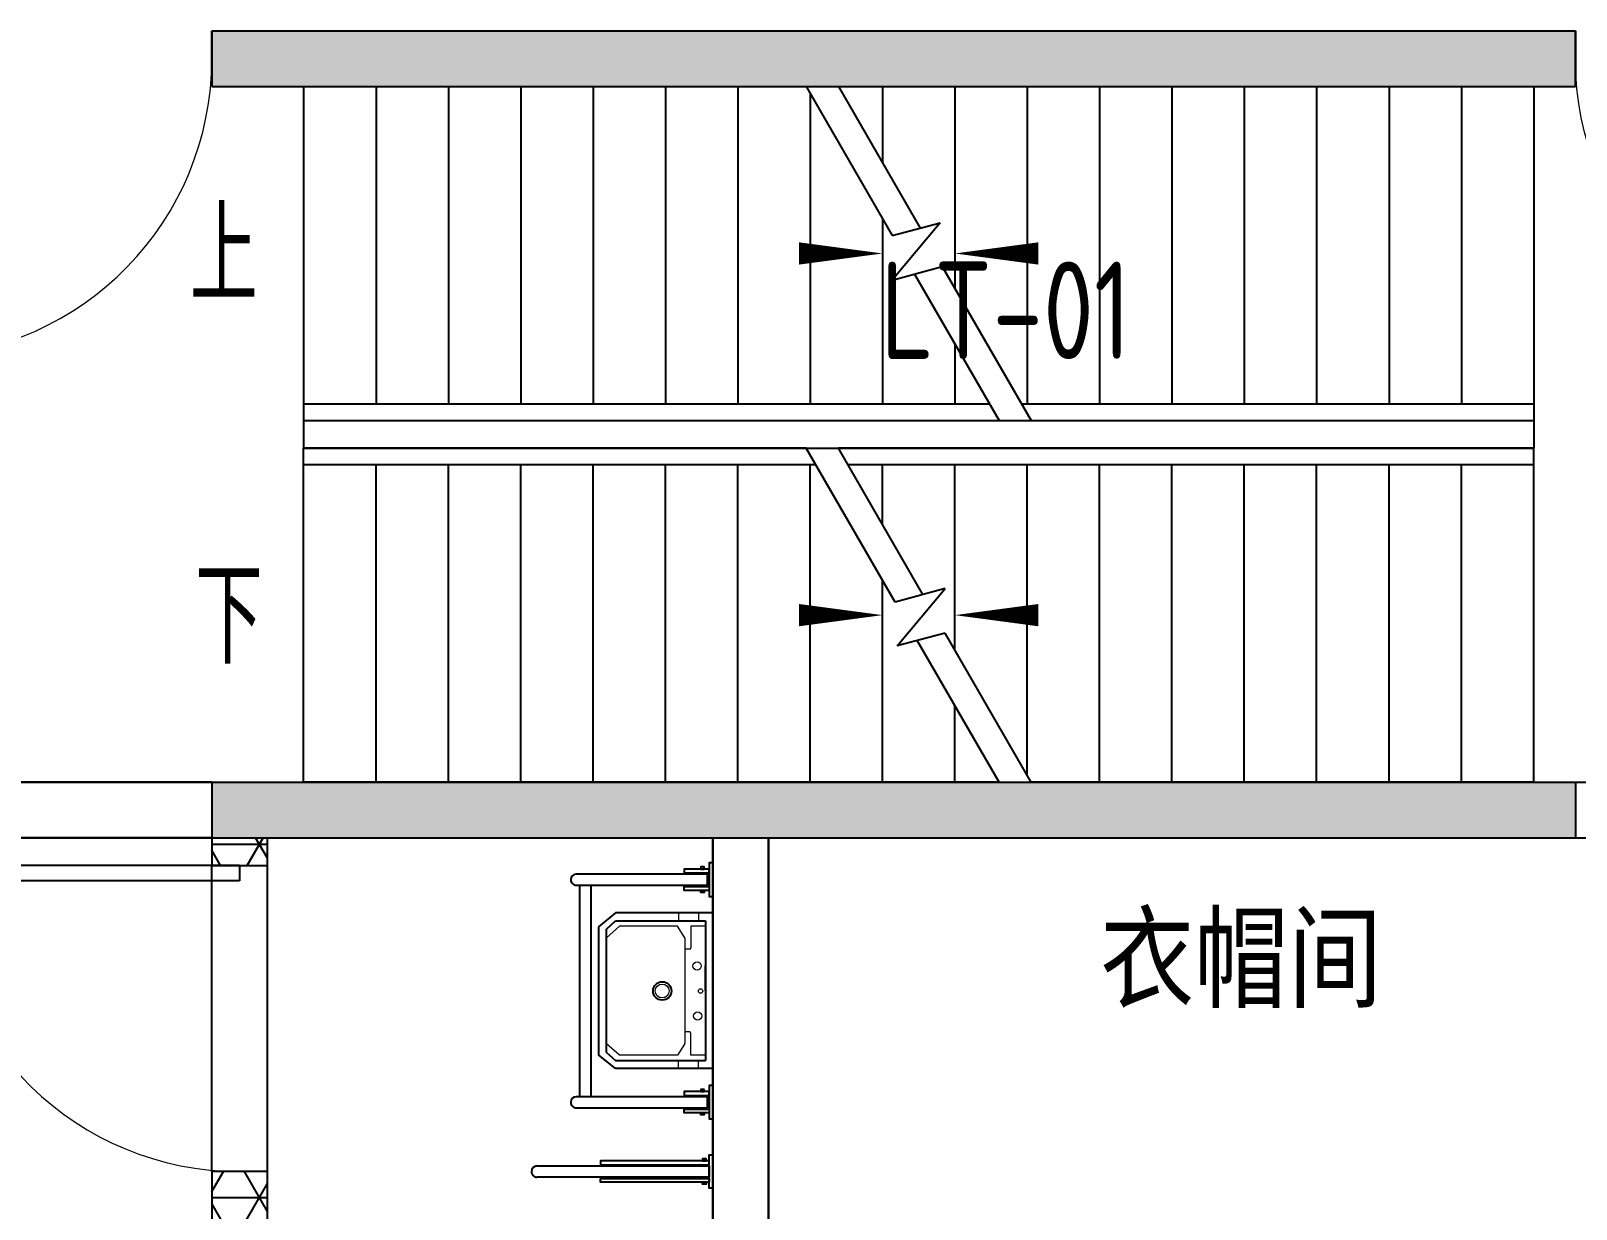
# Model space of a CAD drawing. Extents: x 512858 to 514372, y -232486 to -231710.
# Drawn here: x 513796.08 to 513801.63, y -232058.57 to -232054.33 of the extents above; entities that cross this region are included whole.
import ezdxf

# ---------------------------------------------------------------- set-up
doc = ezdxf.new("R2010")
doc.units = 0
doc.header["$LTSCALE"] = 1000
doc.layers.get('0').update_dxf_attribs({"color": 252})
for name, color, linetype in [('2#HXT-标准层$0$A-ANNO-100-SYMB', 252, 'Continuous'), ('2#HXT-标准层$0$A-ANNO-100-TXT', 252, 'Continuous'), ('2#HXT-标准层$0$A-FIRE-DOOR', 253, 'Continuous'), ('2#HXT-标准层$0$A-PATT-COLU', 253, 'Continuous'), ('2#HXT-标准层$0$A-STAIR', 253, 'Continuous'), ('2#HXT-标准层$0$A-STR-CONC-B', 253, 'Continuous'), ('2#HXT-标准层$0$A-WALL-S', 253, 'Continuous'), ('A-ANNO-100-TXT', 252, 'Continuous'), ('A1(a)户型$0$A-DOOR', 252, 'Continuous'), ('A1(a)户型$0$A-PATT-COLU', 252, 'Continuous'), ('A1(a)户型$0$A-STR-CONC-B', 252, 'Continuous'), ('A1(a)户型$0$A-WALL-S', 252, 'Continuous'), ('A1(a)户型$0$AA-洁具及厨具', 252, 'Continuous'), ('A2户型$1$A-PATT-COLU', 252, 'Continuous'), ('A2户型$1$A-STR-CONC-B', 252, 'Continuous'), ('A2户型$1$A-WALL-S', 252, 'Continuous')]:
    doc.layers.add(name, color=color, linetype=linetype)
doc.styles.add('2#HXT-标准层$0$STANDARD', font='GBENOR', dxfattribs={"bigfont": 'GBCBIG'})
doc.styles.add('TYDG_02', font='TSSDENG.shx', dxfattribs={"width": 0.8, "bigfont": 'hztxt.shx'})

# ---------------------------------------------------------------- blocks, each defined once
blk = doc.blocks.new('2新135A2户型')
at = {"layer": 'A2户型$1$A-PATT-COLU'}
for points in [[(-60862, 167402.2), (-60862, 167202.2), (-60562, 167202.2), (-60562, 167402.2)], [(-60562, 167402.2), (-60562, 167202.2), (-57562, 167202.2), (-57562, 167402.2)]]:
    blk.add_hatch(color=256, dxfattribs=at).paths.add_polyline_path(points)
at = {"layer": 'A2户型$1$A-STR-CONC-B'}
for p, q in [((-60862, 167402.2), (-60562, 167402.2)), ((-60562, 167402.2), (-57562, 167402.2)), ((-57562, 167402.2), (-57562, 167202.2)), ((-60862, 167202.2), (-60562, 167202.2)), ((-60562, 167202.2), (-57562, 167202.2))]:
    blk.add_line(p, q, dxfattribs=at)
at = {"layer": 'A2户型$1$A-WALL-S'}
for p, q in [((-57562, 167402.2), (-56362, 167402.2)), ((-60662, 167202.2), (-60662, 165602.2)), ((-60462, 167202.2), (-60462, 165602.2)), ((-57562, 167202.2), (-56362, 167202.2))]:
    blk.add_line(p, q, dxfattribs=at)
blk = doc.blocks.new('2新95A1(a)户型$0$0012525252A$C7796392C')
at = {"layer": 'A1(a)户型$0$AA-洁具及厨具'}
for p, q in [((-420.9, 490.4), (-420.9, 19.1)), ((-380.9, 19.1), (-380.9, 490.4)), ((-380.9, 477.2), (379.1, 477.2)), ((379.1, 490.4), (379.1, 19.1)), ((419.1, 19.1), (419.1, 490.4)), ((-380.9, 437.2), (379.1, 437.2)), ((-221.8, 381.3), (-251.3, 349.5)), ((-251.3, 349.5), (-251.3, 26)), ((-221.8, 381.3), (221.5, 381.3)), ((221.5, 381.3), (250.9, 349.5)), ((250.9, 349.5), (250.9, 26)), ((-420.9, 19.1), (-380.9, 19.1)), ((250.9, 26), (-251.3, 26)), ((89.8, 26), (-90.2, 26)), ((-0.2, 26), (89.8, 26)), ((379.1, 19.1), (419.1, 19.1))]:
    blk.add_line(p, q, dxfattribs=at)
at = {"layer": 'A1(a)户型$0$AA-洁具及厨具', "lineweight": 13}
for p, q in [((-232.1, 335.3), (-190.9, 381.3)), ((-232.1, 126.8), (-232.1, 335.3)), ((231.8, 335.3), (190.6, 381.3)), ((231.8, 126.8), (231.8, 335.3)), ((-280.7, 123.2), (-252.7, 123.2)), ((-192.2, 101.1), (-232.1, 126.8)), ((190.6, 100.3), (231.8, 126.8)), ((278.9, 123.2), (250.9, 123.2)), ((-232.2, 26), (-232.2, 79)), ((-232.2, 79), (-153.2, 79)), ((190.6, 100.3), (-189.4, 100.3)), ((-148.2, 84), (-148.2, 100.3)), ((149.3, 84), (149.3, 100.3)), ((231.8, 79), (154.3, 79)), ((231.8, 26), (231.8, 79)), ((-279.3, 50.8), (-252.7, 50.8)), ((277.4, 50.8), (250.9, 50.8))]:
    blk.add_line(p, q, dxfattribs=at)
at = {"layer": 'A1(a)户型$0$AA-洁具及厨具'}
for points in [[(-280, 350), (-230, 410)], [(230, 410), (-230, 410)], [(280, 350), (230, 410)], [(-280, 0), (-280, 350)], [(280, 0), (280, 350)], [(280, 0), (-280, 0)]]:
    blk.add_lwpolyline(points, dxfattribs=at)
for points in [[(-425.4, 103.2), (-425.4, 12.8), (-439.2, 12.8), (-439.2, 103.2)], [(-376.4, 103.2), (-376.4, 12.8), (-362.6, 12.8), (-362.6, 103.2)], [(374.6, 103.2), (374.6, 12.8), (360.8, 12.8), (360.8, 103.2)], [(423.6, 103.2), (423.6, 12.8), (437.4, 12.8), (437.4, 103.2)], [(-340.9, 0), (-340.9, 12.8), (-461, 12.8), (-461, 0)], [(-439.2, 42.9), (-439.2, 30.4), (-446.7, 30.4), (-446.7, 42.9)], [(-362.6, 42.9), (-362.6, 30.4), (-355.1, 30.4), (-355.1, 42.9)], [(459.1, 0), (459.1, 12.8), (339, 12.8), (339, 0)], [(360.8, 42.9), (360.8, 30.4), (353.3, 30.4), (353.3, 42.9)], [(437.4, 42.9), (437.4, 30.4), (444.9, 30.4), (444.9, 42.9)]]:
    blk.add_lwpolyline(points, close=True, dxfattribs=at)
blk.add_circle((-0.9, 181.6), 33.1, dxfattribs=at)
at = {"layer": 'A1(a)户型$0$AA-洁具及厨具', "lineweight": 13}
for centre, radius in [((-0.9, 181.6), 24.9), ((-90.8, 54.3), 15), ((88.9, 56.1), 15), ((-0.9, 43.7), 8)]:
    blk.add_circle(centre, radius, dxfattribs=at)
at = {"layer": 'A1(a)户型$0$AA-洁具及厨具'}
for centre, start, end in [((-400.9, 490.4), 89.9999, 180), ((-400.9, 490.4), 0.0006, 90.0006), ((399.1, 490.4), 89.9999, 180), ((399.1, 490.4), 0.0006, 90.0006)]:
    blk.add_arc(centre, 20, start, end, dxfattribs=at)
at = {"layer": 'A1(a)户型$0$AA-洁具及厨具', "lineweight": 13}
for centre, start, end in [((-189.4, 105.3), 237.2444, 270), ((-153.2, 84), 270, 0), ((154.3, 84), 180, 270)]:
    blk.add_arc(centre, 5, start, end, dxfattribs=at)
blk = doc.blocks.new('2新87A1(a)户型$0$$DorLib2D$00000001')
for p, q in [((0.45, 0.975), (0.5, 0.975)), ((0.45, 0), (0.45, 0.975)), ((0.5, 0), (0.5, 0.975)), ((0.5, 0), (0.45, 0))]:
    blk.add_line(p, q)
at = {"lineweight": 13}
blk.add_arc((0.475, 0), 0.975, 91.4693, 180, dxfattribs=at)
blk = doc.blocks.new('2新85A1(a)户型')
at = {"layer": 'A1(a)户型$0$A-PATT-COLU'}
for points in [[(-62462, 167202.2), (-62362, 167202.2), (-62362, 167402.2), (-62462, 167402.2)], [(-62362, 167402.2), (-62362, 167202.2), (-60562, 167202.2), (-60562, 167402.2)], [(-60562, 167402.2), (-60562, 167202.2), (-60262, 167202.2), (-60262, 167402.2)]]:
    blk.add_hatch(color=256, dxfattribs=at).paths.add_polyline_path(points)
h = blk.add_hatch(dxfattribs=at)
h.set_pattern_fill('NET3', color=256, scale=50, style=0)
h.paths.add_polyline_path([(-62462, 167202.2), (-62462, 167102.3), (-62262, 167102.3), (-62262, 167202.2)])
h = blk.add_hatch(dxfattribs=at)
h.set_pattern_fill('NET3', color=256, scale=50, style=0)
h.paths.add_polyline_path([(-62262, 165702.2), (-62262, 166002.3), (-62462, 166002.3), (-62462, 165702.2)])
at = {"layer": 'A1(a)户型$0$A-DOOR'}
for p, q in [((-62462, 166002.3), (-62462, 167102.3)), ((-62262, 166002.3), (-62262, 167102.3))]:
    blk.add_line(p, q, dxfattribs=at)
at = {"layer": 'A1(a)户型$0$A-STR-CONC-B'}
for p, q in [((-62462, 167402.2), (-62362, 167402.2)), ((-62462, 167402.2), (-62462, 167202.2)), ((-62362, 167402.2), (-60562, 167402.2)), ((-60562, 167402.2), (-60262, 167402.2)), ((-62462, 167202.2), (-62362, 167202.2)), ((-62362, 167202.2), (-60562, 167202.2)), ((-60562, 167202.2), (-60262, 167202.2))]:
    blk.add_line(p, q, dxfattribs=at)
at = {"layer": 'A1(a)户型$0$A-WALL-S'}
for p, q in [((-63662, 167402.2), (-62462, 167402.2)), ((-63662, 167202.2), (-62462, 167202.2)), ((-62462, 167202.2), (-62462, 167102.3)), ((-62262, 167102.3), (-62262, 167202.2)), ((-60662, 163302.2), (-60662, 167202.2)), ((-60462, 163302.2), (-60462, 167202.2)), ((-62462, 167102.3), (-62262, 167102.3)), ((-62262, 166002.3), (-62462, 166002.3)), ((-62462, 166002.3), (-62462, 165702.2)), ((-62262, 165702.2), (-62262, 166002.3))]:
    blk.add_line(p, q, dxfattribs=at)
at = {"layer": 'A1(a)户型$0$AA-洁具及厨具'}
for p, q in [((-61293.6, 166022.3), (-60674.8, 166022.3)), ((-60674.8, 166022.3), (-60674.8, 165982.2)), ((-60674.8, 165982.2), (-61293.6, 165982.2))]:
    blk.add_line(p, q, dxfattribs=at)
for points in [[(-61065.3, 166026.7), (-60674.8, 166026.7), (-60674.8, 166040.5), (-61065.3, 166040.5)], [(-60698.7, 166040.5), (-60686.1, 166040.5), (-60686.1, 166048.1), (-60698.7, 166048.1)], [(-60662, 165942.2), (-60674.8, 165942.2), (-60674.8, 166062.3), (-60662, 166062.3)], [(-61065.3, 165977.8), (-60674.8, 165977.8), (-60674.8, 165964), (-61065.3, 165964)], [(-60698.7, 165964), (-60686.1, 165964), (-60686.1, 165956.4), (-60698.7, 165956.4)]]:
    blk.add_lwpolyline(points, close=True, dxfattribs=at)
for start, end in [(90, 180), (179.9993, 269.9994)]:
    blk.add_arc((-61293.6, 166002.2), 20, start, end, dxfattribs=at)
at = {"layer": 'A1(a)户型$0$A-DOOR', "xscale": 1100, "yscale": 1100, "zscale": 200, "rotation": 90}
blk.add_blockref('2新87A1(a)户型$0$$DorLib2D$00000001', (-62362, 166552.3), dxfattribs=at)
at = {"layer": 'A1(a)户型$0$AA-洁具及厨具', "ltscale": 0.3, "rotation": 90}
blk.add_blockref('2新95A1(a)户型$0$0012525252A$C7796392C', (-60662, 166652.2), dxfattribs=at)
blk = doc.blocks.new('2新592#HXT-标准层$0$$DorLib2D$00000001')
for p, q in [((0.45, 0.975), (0.5, 0.975)), ((0.45, 0), (0.45, 0.975)), ((0.5, 0), (0.5, 0.975)), ((0.5, 0), (0.45, 0))]:
    blk.add_line(p, q)
at = {"lineweight": 13}
blk.add_arc((0.475, 0), 0.975, 91.4693, 180, dxfattribs=at)
blk = doc.blocks.new('2新572#HXT-标准层')
at = {"layer": '2#HXT-标准层$0$A-PATT-COLU'}
for points in [[(-54462, -23297.8), (-49562, -23297.8), (-49562, -23097.8), (-54462, -23097.8)], [(-54462, -25997.8), (-49562, -25997.8), (-49562, -25797.8), (-54462, -25797.8)]]:
    blk.add_hatch(color=256, dxfattribs=at).paths.add_polyline_path(points)
at = {"layer": '2#HXT-标准层$0$A-ANNO-100-SYMB'}
for points in [[(-54262, -23897.8, 0, 0, 0), (-52052, -23897.8, 0, 80, 0), (-52352, -23897.8, 0, 0, 0)], [(-49582, -23897.8, 0, 0, 0), (-51792, -23897.8, 0, 80, 0), (-51492, -23897.8, 0, 0, 0)], [(-54262, -25197.8, 0, 0, 0), (-52052, -25197.8, 0, 80, 0), (-52352, -25197.8, 0, 0, 0)], [(-49582, -25197.8, 0, 0, 0), (-51792, -25197.8, 0, 80, 0), (-51492, -25197.8, 0, 0, 0)]]:
    blk.add_lwpolyline(points, format="xyseb", dxfattribs=at)
at = {"layer": '2#HXT-标准层$0$A-STAIR'}
for p, q in [((-54132, -23297.8), (-52326.2, -23297.8)), ((-54132, -23297.8), (-54132, -24437.8)), ((-53872, -23297.8), (-53872, -24437.8)), ((-53612, -23297.8), (-53612, -24437.8)), ((-53352, -23297.8), (-53352, -24437.8)), ((-53092, -23297.8), (-53092, -24437.8)), ((-52832, -23297.8), (-52832, -24437.8)), ((-52572, -23297.8), (-52572, -24437.8)), ((-52326.2, -23297.8), (-52016.9, -23833.4)), ((-52210.7, -23297.8), (-49712, -23297.8)), ((-52210.7, -23297.8), (-51916.9, -23806.6)), ((-52052, -23297.8), (-52052, -23572.6)), ((-51792, -23297.8), (-51792, -24022.9)), ((-51532, -23297.8), (-51532, -24437.8)), ((-51272, -23297.8), (-51272, -24437.8)), ((-51012, -23297.8), (-51012, -24437.8)), ((-50752, -23297.8), (-50752, -24437.8)), ((-50492, -23297.8), (-50492, -24437.8)), ((-50232, -23297.8), (-50232, -24437.8)), ((-49972, -23297.8), (-49972, -24437.8)), ((-49712, -23297.8), (-49712, -24437.8)), ((-52312, -23322.3), (-52312, -24437.8)), ((-52052, -23772.6), (-52052, -24437.8)), ((-51844.6, -23787.2), (-52017.5, -23993.2)), ((-52016.9, -23833.4), (-51844.6, -23787.2)), ((-52017.5, -23993.2), (-51837.1, -23944.9)), ((-51937.1, -23971.7), (-51633.3, -24497.8)), ((-51837.1, -23944.9), (-51517.9, -24497.8)), ((-51792, -24222.9), (-51792, -24437.8)), ((-54132, -24437.8), (-54132, -24497.8)), ((-54132, -24437.8), (-51668, -24437.8)), ((-54132, -24437.8), (-54132, -24497.8)), ((-51552.5, -24437.8), (-49712, -24437.8)), ((-49712, -24437.8), (-49712, -24497.8)), ((-49712, -24437.8), (-49712, -24497.8)), ((-54132, -24497.8), (-51633.3, -24497.8)), ((-54132, -24497.8), (-51633.3, -24497.8)), ((-51517.9, -24497.8), (-49712, -24497.8)), ((-51517.9, -24497.8), (-49712, -24497.8)), ((-52326.2, -24597.8), (-54132, -24597.8)), ((-54132, -24657.8), (-54132, -24597.8)), ((-52326.2, -24597.8), (-54132, -24597.8)), ((-54132, -24657.8), (-54132, -24597.8)), ((-52007, -25150.6), (-52326.2, -24597.8)), ((-49712, -24597.8), (-52210.7, -24597.8)), ((-51907, -25123.8), (-52210.7, -24597.8)), ((-49712, -24597.8), (-52210.7, -24597.8)), ((-49712, -24657.8), (-49712, -24597.8)), ((-49712, -24657.8), (-49712, -24597.8)), ((-54132, -25797.8), (-54132, -24657.8)), ((-52291.5, -24657.8), (-54132, -24657.8)), ((-53872, -25797.8), (-53872, -24657.8)), ((-53612, -25797.8), (-53612, -24657.8)), ((-53352, -25797.8), (-53352, -24657.8)), ((-53092, -25797.8), (-53092, -24657.8)), ((-52832, -25797.8), (-52832, -24657.8)), ((-52572, -25797.8), (-52572, -24657.8)), ((-52312, -25797.8), (-52312, -24657.8)), ((-49712, -24657.8), (-52176.1, -24657.8)), ((-52052, -24872.6), (-52052, -24657.8)), ((-51792, -25322.9), (-51792, -24657.8)), ((-51532, -25773.3), (-51532, -24657.8)), ((-51272, -25797.8), (-51272, -24657.8)), ((-51012, -25797.8), (-51012, -24657.8)), ((-50752, -25797.8), (-50752, -24657.8)), ((-50492, -25797.8), (-50492, -24657.8)), ((-50232, -25797.8), (-50232, -24657.8)), ((-49972, -25797.8), (-49972, -24657.8)), ((-49712, -25797.8), (-49712, -24657.8)), ((-52052, -25797.8), (-52052, -25072.6)), ((-51826.6, -25102.3), (-52007, -25150.6)), ((-51999.5, -25308.4), (-51826.6, -25102.3)), ((-51827.1, -25262.2), (-51999.5, -25308.4)), ((-51517.9, -25797.8), (-51827.1, -25262.2)), ((-51633.3, -25797.8), (-51927.1, -25289)), ((-51792, -25797.8), (-51792, -25522.9)), ((-51633.3, -25797.8), (-54132, -25797.8)), ((-49712, -25797.8), (-51517.9, -25797.8))]:
    blk.add_line(p, q, dxfattribs=at)
at = {"layer": '2#HXT-标准层$0$A-STR-CONC-B'}
for p, q in [((-54462, -23097.8), (-49562, -23097.8)), ((-54462, -23097.8), (-54462, -23297.8)), ((-49562, -23097.8), (-49562, -23297.8)), ((-54462, -23297.8), (-49562, -23297.8)), ((-54462, -25797.8), (-49562, -25797.8)), ((-54462, -25797.8), (-54462, -25997.8)), ((-49562, -25797.8), (-49562, -25997.8)), ((-54462, -25997.8), (-49562, -25997.8))]:
    blk.add_line(p, q, dxfattribs=at)
at = {"layer": '2#HXT-标准层$0$A-WALL-S'}
for p, q in [((-54462, -23297.8), (-54462, -23097.8)), ((-49562, -23297.8), (-49562, -23097.8)), ((-54132, -24497.8), (-49712, -24497.8)), ((-54132, -24497.8), (-54132, -24597.8)), ((-49712, -24497.8), (-49712, -24597.8)), ((-54132, -24597.8), (-49712, -24597.8)), ((-54462, -25797.8), (-55662, -25797.8)), ((-49562, -25797.8), (-48362, -25797.8)), ((-54462, -25997.8), (-55662, -25997.8)), ((-49562, -25997.8), (-48362, -25997.8))]:
    blk.add_line(p, q, dxfattribs=at)
at = {"layer": '2#HXT-标准层$0$A-FIRE-DOOR', "yscale": -1100, "zscale": 200}
for p, xscale in [((-55012, -23197.8), -1100), ((-49012, -23197.8), 1100)]:
    blk.add_blockref('2新592#HXT-标准层$0$$DorLib2D$00000001', p, dxfattribs=dict(at, xscale=xscale))
at = {"layer": '2#HXT-标准层$0$A-ANNO-100-TXT', "color": 7, "style": '2#HXT-标准层$0$STANDARD'}
for s, p in [('上', (-54540.5, -24072.8)), ('下', (-54521.9, -25372.8))]:
    blk.add_text(s, height=337.6, dxfattribs=at).set_placement(p)

msp = doc.modelspace()

# ---------------------------------------------------------------- block references
at = {"xscale": 0.001, "yscale": 0.001, "zscale": 0.001}
for name, p in [('2新85A1(a)户型', (513859.1925, -232224.4363)), ('2新135A2户型', (513859.1925, -232224.4363)), ('2新572#HXT-标准层', (513851.1925, -232031.2363))]:
    msp.add_blockref(name, p, dxfattribs=at)

# ---------------------------------------------------------------- texts
at = {"layer": 'A-ANNO-100-TXT', "style": 'TYDG_02', "width": 0.8}
msp.add_text('LT-01', height=0.35, dxfattribs=at).set_placement((513799.1328, -232055.5134))
at = {"layer": 'A-ANNO-100-TXT', "style": 'TYDG_02'}
msp.add_text('衣帽间', height=0.33759, dxfattribs=at).set_placement((513799.9231, -232057.8466))

doc.saveas('drawing.dxf')
